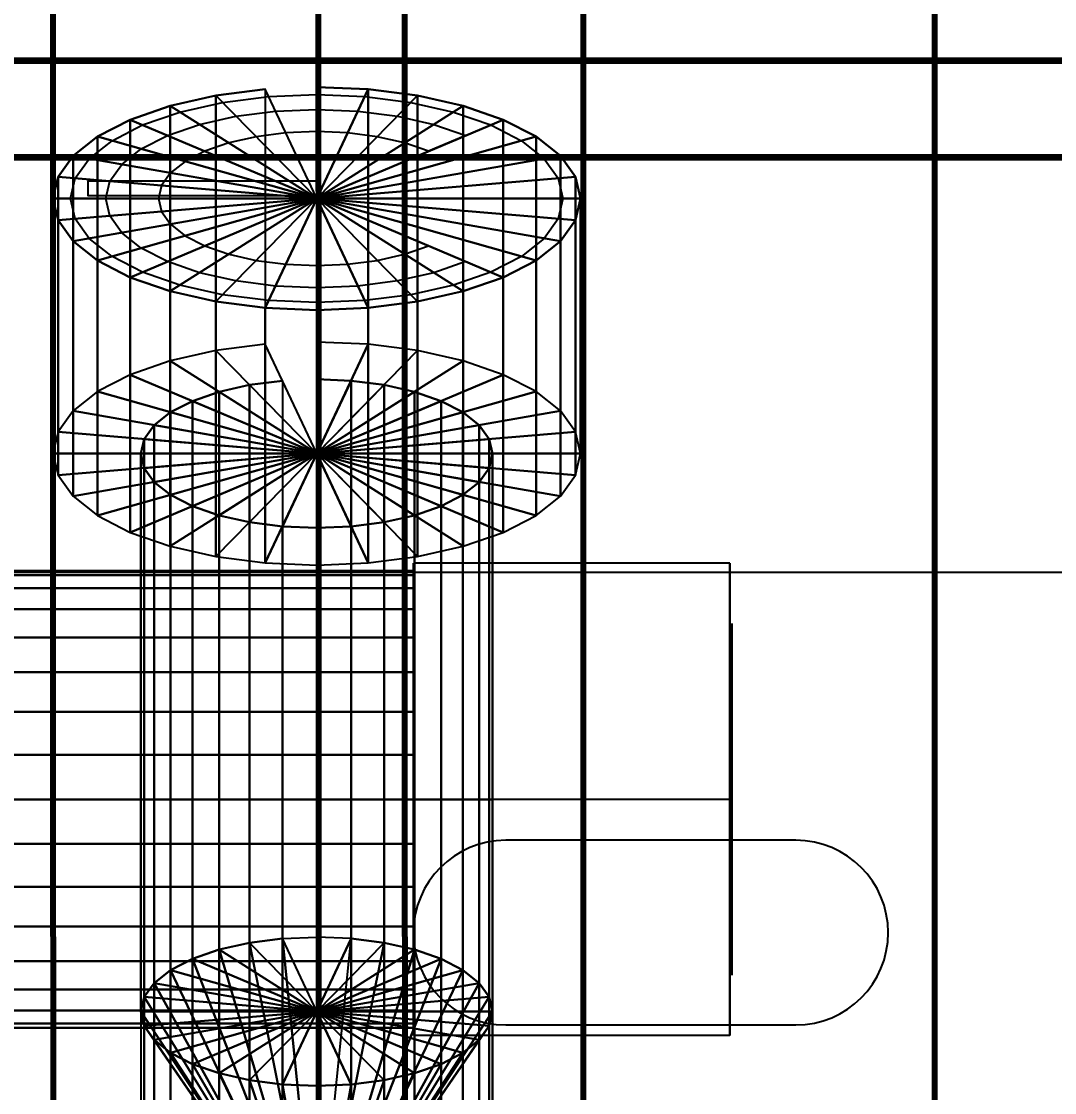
# Model space of a CAD drawing. Header units: millimetres. Extents: x -92220 to 11040, y -5929 to 27498.
# Drawn here: x 273.2 to 332, y 773.3 to 834.2 of the extents above; entities that cross this region are included whole.
import ezdxf

# ---------------------------------------------------------------- set-up
doc = ezdxf.new("R2010")
doc.units = ezdxf.units.MM
for name, color, linetype in [('11 Водоразборный узел', 7, 'Continuous'), ('13 Канализация 2', 7, 'Continuous'), ('15 Конструкции 1', 7, 'Continuous'), ('17 Конструкции 2', 7, 'Continuous'), ('26 Вода ветка 6', 7, 'Continuous'), ('27 Вода ветка 7', 7, 'Continuous'), ('28 Вода ветка 8', 7, 'Continuous')]:
    doc.layers.add(name, color=color, linetype=linetype)
doc.styles.get("Standard").update_dxf_attribs({"font": 'arial.ttf'})
doc.dimstyles.new('ISO-25', dxfattribs={"dimtxt": 2.5, "dimasz": 2.5, "dimexe": 1.25, "dimexo": 0.625, "dimtad": 1, "dimtxsty": 'Standard', "dimcen": 2.5, "dimadec": 0, "dimazin": 0, "dimtfac": 1, "dimtmove": 0, "dimatfit": 3, "dimfxl": 1, "dimarcsym": 0})

# ---------------------------------------------------------------- blocks, each defined once
blk = doc.blocks.new('QMODEL_e17b8aaa_e9d4_400d_a0f2_fbeb3d9ce0b6')
at = {"color": 23}
for points, invisible_edges in [([(40.5, 28.047308, -5.949999), (58.5, 28.047308, -5.949999), (58.5, 20.297308, -19.373393), (40.5, 20.297308, -19.373393)], 1), ([(40.5, 20.297308, 7.473395), (58.5, 20.297308, 7.473395), (58.5, 28.047308, -5.949999), (40.5, 28.047308, -5.949999)], 1), ([(40.5, -2.952692, -5.949999), (40.5, 4.797308, -19.373393), (40.5, 20.297308, -19.373393), (40.5, 28.047308, -5.949999)], 15), ([(40.5, -2.952692, -5.949999), (40.5, 28.047308, -5.949999), (40.5, 20.297308, 7.473395), (40.5, 4.797308, 7.473395)], 15), ([(58.5, -2.952692, -5.949999), (58.5, 4.797308, -19.373393), (58.5, 20.297308, -19.373393), (58.5, 28.047308, -5.949999)], 15), ([(58.5, -2.952692, -5.949999), (58.5, 28.047308, -5.949999), (58.5, 20.297308, 7.473395), (58.5, 4.797308, 7.473395)], 15), ([(40.5, 20.297308, -19.373393), (58.5, 20.297308, -19.373393), (58.5, 4.797308, -19.373393), (40.5, 4.797308, -19.373393)], 1), ([(40.5, 4.797308, 7.473395), (58.5, 4.797308, 7.473395), (58.5, 20.297308, 7.473395), (40.5, 20.297308, 7.473395)], 1), ([(40.5, 4.797308, -19.373393), (58.5, 4.797308, -19.373393), (58.5, -2.952692, -5.949999), (40.5, -2.952692, -5.949999)], 1), ([(40.5, -2.952692, -5.949999), (58.5, -2.952692, -5.949999), (58.5, 4.797308, 7.473395), (40.5, 4.797308, 7.473395)], 1)]:
    blk.add_3dface(points, dxfattribs=dict(at, invisible_edges=invisible_edges))
at = {"color": 7, "invisible_edges": 14}
for points in [[(58.6, 22.355161, -7.900902), (58.6, 22.547308, -5.949999), (58.6, 12.547308, -5.949999)], [(58.6, 22.547308, -5.949999), (58.6, 22.355161, -3.999096), (58.6, 12.547308, -5.949999)], [(58.6, 21.786104, -9.776834), (58.6, 22.355161, -7.900902), (58.6, 12.547308, -5.949999)], [(58.6, 22.355161, -3.999096), (58.6, 21.786104, -2.123165), (58.6, 12.547308, -5.949999)], [(58.6, 20.862005, -11.505702), (58.6, 21.786104, -9.776834), (58.6, 12.547308, -5.949999)], [(58.6, 21.786104, -2.123165), (58.6, 20.862005, -0.394297), (58.6, 12.547308, -5.949999)], [(58.6, 19.618376, -13.021067), (58.6, 20.862005, -11.505702), (58.6, 12.547308, -5.949999)], [(58.6, 20.862005, -0.394297), (58.6, 19.618376, 1.121069), (58.6, 12.547308, -5.949999)], [(58.6, 18.103011, -14.264695), (58.6, 19.618376, -13.021067), (58.6, 12.547308, -5.949999)], [(58.6, 19.618376, 1.121069), (58.6, 18.103011, 2.364697), (58.6, 12.547308, -5.949999)], [(58.6, 16.374143, -15.188795), (58.6, 18.103011, -14.264695), (58.6, 12.547308, -5.949999)], [(58.6, 18.103011, 2.364697), (58.6, 16.374143, 3.288796), (58.6, 12.547308, -5.949999)], [(58.6, 14.498212, -15.757852), (58.6, 16.374143, -15.188795), (58.6, 12.547308, -5.949999)], [(58.6, 16.374143, 3.288796), (58.6, 14.498212, 3.857854), (58.6, 12.547308, -5.949999)], [(58.6, 12.547308, -15.949999), (58.6, 14.498212, -15.757852), (58.6, 12.547308, -5.949999)], [(58.6, 14.498212, 3.857854), (58.6, 12.547308, 4.050001), (58.6, 12.547308, -5.949999)], [(58.6, 12.547308, 4.050001), (58.6, 10.596405, 3.857854), (58.6, 12.547308, -5.949999)], [(58.6, 10.596405, 3.857854), (58.6, 8.720474, 3.288796), (58.6, 12.547308, -5.949999)], [(58.6, 8.720474, 3.288796), (58.6, 6.991606, 2.364697), (58.6, 12.547308, -5.949999)], [(58.6, 6.991606, 2.364697), (58.6, 5.476241, 1.121069), (58.6, 12.547308, -5.949999)], [(58.6, 5.476241, 1.121069), (58.6, 4.232612, -0.394297), (58.6, 12.547308, -5.949999)], [(58.6, 4.232612, -0.394297), (58.6, 3.308513, -2.123165), (58.6, 12.547308, -5.949999)], [(58.6, 3.308513, -2.123165), (58.6, 2.739456, -3.999096), (58.6, 12.547308, -5.949999)], [(58.6, 2.739456, -3.999096), (58.6, 2.547308, -5.949999), (58.6, 12.547308, -5.949999)], [(58.6, 2.547308, -5.949999), (58.6, 2.739456, -7.900902), (58.6, 12.547308, -5.949999)], [(58.6, 2.739456, -7.900902), (58.6, 3.308513, -9.776834), (58.6, 12.547308, -5.949999)], [(58.6, 3.308513, -9.776834), (58.6, 4.232612, -11.505702), (58.6, 12.547308, -5.949999)], [(58.6, 4.232612, -11.505702), (58.6, 5.476241, -13.021067), (58.6, 12.547308, -5.949999)], [(58.6, 5.476241, -13.021067), (58.6, 6.991606, -14.264695), (58.6, 12.547308, -5.949999)], [(58.6, 6.991606, -14.264695), (58.6, 8.720474, -15.188795), (58.6, 12.547308, -5.949999)], [(58.6, 8.720474, -15.188795), (58.6, 10.596405, -15.757852), (58.6, 12.547308, -5.949999)], [(58.6, 10.596405, -15.757852), (58.6, 12.547308, -15.949999), (58.6, 12.547308, -5.949999)]]:
    blk.add_3dface(points, dxfattribs=at)
at = {"color": 1, "invisible_edges": 14}
for points in [[(29.642432, -2.830221, 33.676999), (32.268735, -2.108183, 34.01369), (35, -14.552692, 28.210725)], [(32.268735, -2.108183, 34.01369), (35, -1.864381, 34.127377), (35, -14.552692, 28.210725)], [(35, -1.864381, 34.127377), (37.731265, -2.108183, 34.01369), (35, -14.552692, 28.210725)], [(37.731265, -2.108183, 34.01369), (40.357568, -2.830221, 33.676999), (35, -14.552692, 28.210725)], [(27.222017, -4.002747, 33.130241), (29.642432, -2.830221, 33.676999), (35, -14.552692, 28.210725)], [(40.357568, -2.830221, 33.676999), (42.777983, -4.002747, 33.130241), (35, -14.552692, 28.210725)], [(25.100505, -5.580701, 32.39443), (27.222017, -4.002747, 33.130241), (35, -14.552692, 28.210725)], [(42.777983, -4.002747, 33.130241), (44.899495, -5.580701, 32.39443), (35, -14.552692, 28.210725)], [(23.359425, -7.503444, 31.497841), (25.100505, -5.580701, 32.39443), (35, -14.552692, 28.210725)], [(44.899495, -5.580701, 32.39443), (46.640575, -7.503444, 31.497841), (35, -14.552692, 28.210725)], [(22.065687, -9.697085, 30.47493), (23.359425, -7.503444, 31.497841), (35, -14.552692, 28.210725)], [(46.640575, -7.503444, 31.497841), (47.934313, -9.697085, 30.47493), (35, -14.552692, 28.210725)], [(21.269006, -12.077325, 29.365007), (22.065687, -9.697085, 30.47493), (35, -14.552692, 28.210725)], [(47.934313, -9.697085, 30.47493), (48.730994, -12.077325, 29.365007), (35, -14.552692, 28.210725)], [(21, -14.552692, 28.210725), (21.269006, -12.077325, 29.365007), (35, -14.552692, 28.210725)], [(48.730994, -12.077325, 29.365007), (49, -14.552692, 28.210725), (35, -14.552692, 28.210725)], [(21.269006, -17.028058, 27.056444), (21, -14.552692, 28.210725), (35, -14.552692, 28.210725)], [(22.065687, -19.408298, 25.946521), (21.269006, -17.028058, 27.056444), (35, -14.552692, 28.210725)], [(23.359425, -21.601939, 24.92361), (22.065687, -19.408298, 25.946521), (35, -14.552692, 28.210725)], [(25.100505, -23.524682, 24.027021), (23.359425, -21.601939, 24.92361), (35, -14.552692, 28.210725)], [(27.222017, -25.102637, 23.291209), (25.100505, -23.524682, 24.027021), (35, -14.552692, 28.210725)], [(29.642432, -26.275162, 22.744452), (27.222017, -25.102637, 23.291209), (35, -14.552692, 28.210725)], [(32.268735, -26.9972, 22.407761), (29.642432, -26.275162, 22.744452), (35, -14.552692, 28.210725)], [(35, -27.241003, 22.294074), (32.268735, -26.9972, 22.407761), (35, -14.552692, 28.210725)], [(49, -14.552692, 28.210725), (48.730994, -17.028058, 27.056444), (35, -14.552692, 28.210725)], [(48.730994, -17.028058, 27.056444), (47.934313, -19.408298, 25.946521), (35, -14.552692, 28.210725)], [(47.934313, -19.408298, 25.946521), (46.640575, -21.601939, 24.92361), (35, -14.552692, 28.210725)], [(46.640575, -21.601939, 24.92361), (44.899495, -23.524682, 24.027021), (35, -14.552692, 28.210725)], [(44.899495, -23.524682, 24.027021), (42.777983, -25.102637, 23.291209), (35, -14.552692, 28.210725)], [(42.777983, -25.102637, 23.291209), (40.357568, -26.275162, 22.744452), (35, -14.552692, 28.210725)], [(40.357568, -26.275162, 22.744452), (37.731265, -26.9972, 22.407761), (35, -14.552692, 28.210725)], [(37.731265, -26.9972, 22.407761), (35, -27.241003, 22.294074), (35, -14.552692, 28.210725)]]:
    blk.add_3dface(points, dxfattribs=at)
at = {"color": 255}
for points, invisible_edges in [([(31.555849, -7.116818, 31.724758), (30.407799, -4.604859, 32.896102), (32.658916, -3.98597, 33.184695), (33.244187, -6.65265, 31.941203)], 5), ([(33.244187, -6.65265, 31.941203), (32.658916, -3.98597, 33.184695), (35, -3.776996, 33.282141), (35, -6.49592, 32.014287)], 5), ([(35, -6.49592, 32.014287), (35, -3.776996, 33.282141), (37.341084, -3.98597, 33.184695), (36.755813, -6.65265, 31.941203)], 5), ([(36.755813, -6.65265, 31.941203), (37.341084, -3.98597, 33.184695), (39.592201, -4.604859, 32.896102), (38.444151, -7.116818, 31.724758)], 5), ([(29.999868, -7.870584, 31.373271), (28.333157, -5.609882, 32.427453), (30.407799, -4.604859, 32.896102), (31.555849, -7.116818, 31.724758)], 5), ([(38.444151, -7.116818, 31.724758), (39.592201, -4.604859, 32.896102), (41.666843, -5.609882, 32.427453), (40.000132, -7.870584, 31.373271)], 5), ([(28.636039, -8.884983, 30.90025), (26.514719, -6.962414, 31.796758), (28.333157, -5.609882, 32.427453), (29.999868, -7.870584, 31.373271)], 5), ([(40.000132, -7.870584, 31.373271), (41.666843, -5.609882, 32.427453), (43.485281, -6.962414, 31.796758), (41.363961, -8.884983, 30.90025)], 1), ([(27.516773, -10.121032, 30.323871), (25.022365, -8.610479, 31.028253), (26.514719, -6.962414, 31.796758), (28.636039, -8.884983, 30.90025)], 5), ([(26.685084, -11.53123, 29.666285), (23.913446, -10.490743, 30.151472), (25.022365, -8.610479, 31.028253), (27.516773, -10.121032, 30.323871)], 5), ([(26.172932, -13.061384, 28.952763), (23.230577, -12.530949, 29.200109), (23.913446, -10.490743, 30.151472), (26.685084, -11.53123, 29.666285)], 5), ([(26, -14.652692, 28.210725), (23, -14.652692, 28.210725), (23.230577, -12.530949, 29.200109), (26.172932, -13.061384, 28.952763)], 5), ([(26.172932, -16.243999, 27.468687), (23.230577, -16.774434, 27.221341), (23, -14.652692, 28.210725), (26, -14.652692, 28.210725)], 5), ([(26.685084, -17.774153, 26.755165), (23.913446, -18.81464, 26.269979), (23.230577, -16.774434, 27.221341), (26.172932, -16.243999, 27.468687)], 5), ([(27.516773, -19.184351, 26.09758), (25.022365, -20.694904, 25.393198), (23.913446, -18.81464, 26.269979), (26.685084, -17.774153, 26.755165)], 5), ([(28.636039, -20.4204, 25.521201), (26.514719, -22.342969, 24.624693), (25.022365, -20.694904, 25.393198), (27.516773, -19.184351, 26.09758)], 5), ([(29.999868, -21.434799, 25.048179), (28.333157, -23.695502, 23.993997), (26.514719, -22.342969, 24.624693), (28.636039, -20.4204, 25.521201)], 5), ([(41.363961, -20.4204, 25.521201), (43.485281, -22.342969, 24.624693), (41.666843, -23.695502, 23.993997), (40.000132, -21.434799, 25.048179)], 4), ([(31.555849, -22.188566, 24.696693), (30.407799, -24.700524, 23.525348), (28.333157, -23.695502, 23.993997), (29.999868, -21.434799, 25.048179)], 5), ([(40.000132, -21.434799, 25.048179), (41.666843, -23.695502, 23.993997), (39.592201, -24.700524, 23.525348), (38.444151, -22.188566, 24.696693)], 5), ([(33.244187, -22.652733, 24.480248), (32.658916, -25.319413, 23.236756), (30.407799, -24.700524, 23.525348), (31.555849, -22.188566, 24.696693)], 5), ([(38.444151, -22.188566, 24.696693), (39.592201, -24.700524, 23.525348), (37.341084, -25.319413, 23.236756), (36.755813, -22.652733, 24.480248)], 5), ([(35, -22.809463, 24.407164), (35, -25.528387, 23.13931), (32.658916, -25.319413, 23.236756), (33.244187, -22.652733, 24.480248)], 5), ([(36.755813, -22.652733, 24.480248), (37.341084, -25.319413, 23.236756), (35, -25.528387, 23.13931), (35, -22.809463, 24.407164)], 5)]:
    blk.add_3dface(points, dxfattribs=dict(at, invisible_edges=invisible_edges))
at = {"color": 8}
blk.add_3dface([(35, -14.752692, 29.210725), (35, -16.565307, 28.365489), (22, -16.565307, 28.365489), (22, -14.752692, 29.210725)], dxfattribs=at)
at = {"color": 23}
mesh = blk.add_polymesh((2, 32), dxfattribs=dict(at, n_close=True))
for k, corner in enumerate([(-42.5, 12.547308, 7.050001), (-42.5, 10.011134, 6.800209), (-42.5, 7.572424, 6.060435), (-42.5, 5.324895, 4.859106), (-42.5, 3.35492, 3.242389), (-42.5, 1.738203, 1.272414), (-42.5, 0.536874, -0.975115), (-42.5, -0.2029, -3.413825), (-42.5, -0.452692, -5.949999), (-42.5, -0.2029, -8.486173), (-42.5, 0.536874, -10.924884), (-42.5, 1.738203, -13.172412), (-42.5, 3.35492, -15.142387), (-42.5, 5.324895, -16.759104), (-42.5, 7.572424, -17.960433), (-42.5, 10.011134, -18.700208), (-42.5, 12.547308, -18.949999), (-42.5, 15.083483, -18.700208), (-42.5, 17.522193, -17.960433), (-42.5, 19.769721, -16.759104), (-42.5, 21.739697, -15.142387), (-42.5, 23.356413, -13.172412), (-42.5, 24.557742, -10.924884), (-42.5, 25.297517, -8.486173), (-42.5, 25.547308, -5.949999), (-42.5, 25.297517, -3.413825), (-42.5, 24.557742, -0.975115), (-42.5, 23.356413, 1.272414), (-42.5, 21.739697, 3.242389), (-42.5, 19.769721, 4.859106), (-42.5, 17.522193, 6.060435), (-42.5, 15.083483, 6.800209), (40.5, 12.547308, 7.050001), (40.5, 10.011134, 6.800209), (40.5, 7.572424, 6.060435), (40.5, 5.324895, 4.859106), (40.5, 3.35492, 3.242389), (40.5, 1.738203, 1.272414), (40.5, 0.536874, -0.975115), (40.5, -0.2029, -3.413825), (40.5, -0.452692, -5.949999), (40.5, -0.2029, -8.486173), (40.5, 0.536874, -10.924884), (40.5, 1.738203, -13.172412), (40.5, 3.35492, -15.142387), (40.5, 5.324895, -16.759104), (40.5, 7.572424, -17.960433), (40.5, 10.011134, -18.700208), (40.5, 12.547308, -18.949999), (40.5, 15.083483, -18.700208), (40.5, 17.522193, -17.960433), (40.5, 19.769721, -16.759104), (40.5, 21.739697, -15.142387), (40.5, 23.356413, -13.172412), (40.5, 24.557742, -10.924884), (40.5, 25.297517, -8.486173), (40.5, 25.547308, -5.949999), (40.5, 25.297517, -3.413825), (40.5, 24.557742, -0.975115), (40.5, 23.356413, 1.272414), (40.5, 21.739697, 3.242389), (40.5, 19.769721, 4.859106), (40.5, 17.522193, 6.060435), (40.5, 15.083483, 6.800209)]):
    mesh.set_mesh_vertex(divmod(k, 32), corner)
mesh = blk.add_polymesh((2, 32), dxfattribs=dict(at, n_close=True))
for k, corner in enumerate([(40.5, 12.547308, -5.949999), (40.5, 12.547308, -5.949999), (40.5, 12.547308, -5.949999), (40.5, 12.547308, -5.949999), (40.5, 12.547308, -5.949999), (40.5, 12.547308, -5.949999), (40.5, 12.547308, -5.949999), (40.5, 12.547308, -5.949999), (40.5, 12.547308, -5.949999), (40.5, 12.547308, -5.949999), (40.5, 12.547308, -5.949999), (40.5, 12.547308, -5.949999), (40.5, 12.547308, -5.949999), (40.5, 12.547308, -5.949999), (40.5, 12.547308, -5.949999), (40.5, 12.547308, -5.949999), (40.5, 12.547308, -5.949999), (40.5, 12.547308, -5.949999), (40.5, 12.547308, -5.949999), (40.5, 12.547308, -5.949999), (40.5, 12.547308, -5.949999), (40.5, 12.547308, -5.949999), (40.5, 12.547308, -5.949999), (40.5, 12.547308, -5.949999), (40.5, 12.547308, -5.949999), (40.5, 12.547308, -5.949999), (40.5, 12.547308, -5.949999), (40.5, 12.547308, -5.949999), (40.5, 12.547308, -5.949999), (40.5, 12.547308, -5.949999), (40.5, 12.547308, -5.949999), (40.5, 12.547308, -5.949999), (40.5, 12.547308, 7.050001), (40.5, 10.011134, 6.800209), (40.5, 7.572424, 6.060435), (40.5, 5.324895, 4.859106), (40.5, 3.35492, 3.242389), (40.5, 1.738203, 1.272414), (40.5, 0.536874, -0.975115), (40.5, -0.2029, -3.413825), (40.5, -0.452692, -5.949999), (40.5, -0.2029, -8.486173), (40.5, 0.536874, -10.924884), (40.5, 1.738203, -13.172412), (40.5, 3.35492, -15.142387), (40.5, 5.324895, -16.759104), (40.5, 7.572424, -17.960433), (40.5, 10.011134, -18.700208), (40.5, 12.547308, -18.949999), (40.5, 15.083483, -18.700208), (40.5, 17.522193, -17.960433), (40.5, 19.769721, -16.759104), (40.5, 21.739697, -15.142387), (40.5, 23.356413, -13.172412), (40.5, 24.557742, -10.924884), (40.5, 25.297517, -8.486173), (40.5, 25.547308, -5.949999), (40.5, 25.297517, -3.413825), (40.5, 24.557742, -0.975115), (40.5, 23.356413, 1.272414), (40.5, 21.739697, 3.242389), (40.5, 19.769721, 4.859106), (40.5, 17.522193, 6.060435), (40.5, 15.083483, 6.800209)]):
    mesh.set_mesh_vertex(divmod(k, 32), corner)
mesh = blk.add_polymesh((2, 32), dxfattribs=dict(at, n_close=True))
for k, corner in enumerate([(25, 12.547308, -26.449999), (25.192147, 10.596405, -26.449999), (25.761205, 8.720474, -26.449999), (26.685304, 6.991606, -26.449999), (27.928932, 5.476241, -26.449999), (29.444298, 4.232612, -26.449999), (31.173166, 3.308513, -26.449999), (33.049097, 2.739456, -26.449999), (35, 2.547308, -26.449999), (36.950903, 2.739456, -26.449999), (38.826834, 3.308513, -26.449999), (40.555702, 4.232612, -26.449999), (42.071068, 5.476241, -26.449999), (43.314696, 6.991606, -26.449999), (44.238795, 8.720474, -26.449999), (44.807853, 10.596405, -26.449999), (45, 12.547308, -26.449999), (44.807853, 14.498212, -26.449999), (44.238795, 16.374143, -26.449999), (43.314696, 18.103011, -26.449999), (42.071068, 19.618376, -26.449999), (40.555702, 20.862005, -26.449999), (38.826834, 21.786104, -26.449999), (36.950903, 22.355161, -26.449999), (35, 22.547308, -26.449999), (33.049097, 22.355161, -26.449999), (31.173166, 21.786104, -26.449999), (29.444298, 20.862005, -26.449999), (27.928932, 19.618376, -26.449999), (26.685304, 18.103011, -26.449999), (25.761205, 16.374143, -26.449999), (25.192147, 14.498212, -26.449999), (25, 12.547308, -5.949999), (25.192147, 10.596405, -5.949999), (25.761205, 8.720474, -5.949999), (26.685304, 6.991606, -5.949999), (27.928932, 5.476241, -5.949999), (29.444298, 4.232612, -5.949999), (31.173166, 3.308513, -5.949999), (33.049097, 2.739456, -5.949999), (35, 2.547308, -5.949999), (36.950903, 2.739456, -5.949999), (38.826834, 3.308513, -5.949999), (40.555702, 4.232612, -5.949999), (42.071068, 5.476241, -5.949999), (43.314696, 6.991606, -5.949999), (44.238795, 8.720474, -5.949999), (44.807853, 10.596405, -5.949999), (45, 12.547308, -5.949999), (44.807853, 14.498212, -5.949999), (44.238795, 16.374143, -5.949999), (43.314696, 18.103011, -5.949999), (42.071068, 19.618376, -5.949999), (40.555702, 20.862005, -5.949999), (38.826834, 21.786104, -5.949999), (36.950903, 22.355161, -5.949999), (35, 22.547308, -5.949999), (33.049097, 22.355161, -5.949999), (31.173166, 21.786104, -5.949999), (29.444298, 20.862005, -5.949999), (27.928932, 19.618376, -5.949999), (26.685304, 18.103011, -5.949999), (25.761205, 16.374143, -5.949999), (25.192147, 14.498212, -5.949999)]):
    mesh.set_mesh_vertex(divmod(k, 32), corner)
mesh = blk.add_polymesh((2, 32), dxfattribs=dict(at, n_close=True))
for k, corner in enumerate([(35, 12.547308, -5.949999), (35, 12.547308, -5.949999), (35, 12.547308, -5.949999), (35, 12.547308, -5.949999), (35, 12.547308, -5.949999), (35, 12.547308, -5.949999), (35, 12.547308, -5.949999), (35, 12.547308, -5.949999), (35, 12.547308, -5.949999), (35, 12.547308, -5.949999), (35, 12.547308, -5.949999), (35, 12.547308, -5.949999), (35, 12.547308, -5.949999), (35, 12.547308, -5.949999), (35, 12.547308, -5.949999), (35, 12.547308, -5.949999), (35, 12.547308, -5.949999), (35, 12.547308, -5.949999), (35, 12.547308, -5.949999), (35, 12.547308, -5.949999), (35, 12.547308, -5.949999), (35, 12.547308, -5.949999), (35, 12.547308, -5.949999), (35, 12.547308, -5.949999), (35, 12.547308, -5.949999), (35, 12.547308, -5.949999), (35, 12.547308, -5.949999), (35, 12.547308, -5.949999), (35, 12.547308, -5.949999), (35, 12.547308, -5.949999), (35, 12.547308, -5.949999), (35, 12.547308, -5.949999), (25, 12.547308, -5.949999), (25.192147, 10.596405, -5.949999), (25.761205, 8.720474, -5.949999), (26.685304, 6.991606, -5.949999), (27.928932, 5.476241, -5.949999), (29.444298, 4.232612, -5.949999), (31.173166, 3.308513, -5.949999), (33.049097, 2.739456, -5.949999), (35, 2.547308, -5.949999), (36.950903, 2.739456, -5.949999), (38.826834, 3.308513, -5.949999), (40.555702, 4.232612, -5.949999), (42.071068, 5.476241, -5.949999), (43.314696, 6.991606, -5.949999), (44.238795, 8.720474, -5.949999), (44.807853, 10.596405, -5.949999), (45, 12.547308, -5.949999), (44.807853, 14.498212, -5.949999), (44.238795, 16.374143, -5.949999), (43.314696, 18.103011, -5.949999), (42.071068, 19.618376, -5.949999), (40.555702, 20.862005, -5.949999), (38.826834, 21.786104, -5.949999), (36.950903, 22.355161, -5.949999), (35, 22.547308, -5.949999), (33.049097, 22.355161, -5.949999), (31.173166, 21.786104, -5.949999), (29.444298, 20.862005, -5.949999), (27.928932, 19.618376, -5.949999), (26.685304, 18.103011, -5.949999), (25.761205, 16.374143, -5.949999), (25.192147, 14.498212, -5.949999)]):
    mesh.set_mesh_vertex(divmod(k, 32), corner)
mesh = blk.add_polymesh((2, 32), dxfattribs=dict(at, n_close=True))
for k, corner in enumerate([(35, 14.952251, -25.38358), (34.219639, 14.882593, -25.416062), (33.469266, 14.676297, -25.512259), (32.777719, 14.34129, -25.668475), (32.171573, 13.890445, -25.878707), (31.674122, 13.34109, -26.134876), (31.304482, 12.714336, -26.427136), (31.076859, 12.034267, -26.744257), (31, 11.32702, -27.074051), (31.076859, 10.619772, -27.403846), (31.304482, 9.939703, -27.720967), (31.674122, 9.312949, -28.013227), (32.171573, 8.763594, -28.269396), (32.777719, 8.31275, -28.479627), (33.469266, 7.977742, -28.635844), (34.219639, 7.771446, -28.732041), (35, 7.701788, -28.764523), (35.780361, 7.771446, -28.732041), (36.530734, 7.977742, -28.635844), (37.222281, 8.31275, -28.479627), (37.828427, 8.763594, -28.269396), (38.325878, 9.312949, -28.013227), (38.695518, 9.939703, -27.720967), (38.923141, 10.619772, -27.403846), (39, 11.32702, -27.074051), (38.923141, 12.034267, -26.744257), (38.695518, 12.714336, -26.427136), (38.325878, 13.34109, -26.134876), (37.828427, 13.890445, -25.878707), (37.222281, 14.34129, -25.668475), (36.530734, 14.676297, -25.512259), (35.780361, 14.882593, -25.416062), (35, 16.163919, -13.784793), (33.049097, 15.989775, -13.865997), (31.173166, 15.474033, -14.106491), (29.444298, 14.636515, -14.497032), (27.928932, 13.509405, -15.022612), (26.685304, 12.136017, -15.663033), (25.761205, 10.56913, -16.393683), (25.192147, 8.868959, -17.186485), (25, 7.10084, -18.010972), (25.192147, 5.332721, -18.835459), (25.761205, 3.63255, -19.628261), (26.685304, 2.065663, -20.358912), (27.928932, 0.692275, -20.999333), (29.444298, -0.434835, -21.524912), (31.173166, -1.272354, -21.915453), (33.049097, -1.788095, -22.155947), (35, -1.962239, -22.237152), (36.950903, -1.788095, -22.155947), (38.826834, -1.272354, -21.915453), (40.555702, -0.434835, -21.524912), (42.071068, 0.692275, -20.999333), (43.314696, 2.065663, -20.358912), (44.238795, 3.63255, -19.628261), (44.807853, 5.332721, -18.835459), (45, 7.10084, -18.010972), (44.807853, 8.868959, -17.186485), (44.238795, 10.56913, -16.393683), (43.314696, 12.136017, -15.663033), (42.071068, 13.509405, -15.022612), (40.555702, 14.636515, -14.497032), (38.826834, 15.474033, -14.106491), (36.950903, 15.989775, -13.865997)]):
    mesh.set_mesh_vertex(divmod(k, 32), corner)
mesh = blk.add_polymesh((2, 32), dxfattribs=dict(at, n_close=True))
for k, corner in enumerate([(35, 1.372279, 17.935983), (36.950903, 1.198134, 17.854778), (38.826834, 0.682393, 17.614284), (40.555702, -0.155125, 17.223743), (42.071068, -1.282235, 16.698163), (43.314696, -2.655623, 16.057742), (44.238795, -4.22251, 15.32709), (44.807853, -5.92268, 14.534288), (45, -7.690799, 13.7098), (44.807853, -9.458918, 12.885313), (44.238795, -11.159089, 12.09251), (43.314696, -12.725976, 11.361859), (42.071068, -14.099363, 10.721438), (40.555702, -15.226473, 10.195858), (38.826834, -16.063991, 9.805317), (36.950903, -16.579733, 9.564823), (35, -16.753877, 9.483618), (33.049097, -16.579733, 9.564823), (31.173166, -16.063991, 9.805317), (29.444298, -15.226473, 10.195858), (27.928932, -14.099363, 10.721438), (26.685304, -12.725976, 11.361859), (25.761205, -11.159089, 12.09251), (25.192147, -9.458918, 12.885313), (25, -7.690799, 13.7098), (25.192147, -5.92268, 14.534288), (25.761205, -4.22251, 15.32709), (26.685304, -2.655623, 16.057742), (27.928932, -1.282235, 16.698163), (29.444298, -0.155125, 17.223743), (31.173166, 0.682393, 17.614284), (33.049097, 1.198134, 17.854778), (35, 16.163918, -13.78479), (36.950903, 15.989773, -13.865995), (38.826834, 15.474032, -14.106489), (40.555702, 14.636514, -14.49703), (42.071068, 13.509404, -15.02261), (43.314696, 12.136016, -15.663031), (44.238795, 10.569129, -16.393682), (44.807853, 8.868959, -17.186485), (45, 7.10084, -18.010972), (44.807853, 5.332721, -18.83546), (44.238795, 3.63255, -19.628262), (43.314696, 2.065663, -20.358914), (42.071068, 0.692276, -20.999335), (40.555702, -0.434834, -21.524915), (38.826834, -1.272352, -21.915456), (36.950903, -1.788094, -22.15595), (35, -1.962238, -22.237155), (33.049097, -1.788094, -22.15595), (31.173166, -1.272352, -21.915456), (29.444298, -0.434834, -21.524915), (27.928932, 0.692276, -20.999335), (26.685304, 2.065663, -20.358914), (25.761205, 3.63255, -19.628262), (25.192147, 5.332721, -18.83546), (25, 7.10084, -18.010972), (25.192147, 8.868959, -17.186485), (25.761205, 10.569129, -16.393682), (26.685304, 12.136016, -15.663031), (27.928932, 13.509404, -15.02261), (29.444298, 14.636514, -14.49703), (31.173166, 15.474032, -14.106489), (33.049097, 15.989773, -13.865995)]):
    mesh.set_mesh_vertex(divmod(k, 32), corner)
mesh = blk.add_polymesh((2, 32), dxfattribs=dict(at, n_close=True))
for k, corner in enumerate([(35, 7.10084, -18.010972), (35, 7.10084, -18.010972), (35, 7.10084, -18.010972), (35, 7.10084, -18.010972), (35, 7.10084, -18.010972), (35, 7.10084, -18.010972), (35, 7.10084, -18.010972), (35, 7.10084, -18.010972), (35, 7.10084, -18.010972), (35, 7.10084, -18.010972), (35, 7.10084, -18.010972), (35, 7.10084, -18.010972), (35, 7.10084, -18.010972), (35, 7.10084, -18.010972), (35, 7.10084, -18.010972), (35, 7.10084, -18.010972), (35, 7.10084, -18.010972), (35, 7.10084, -18.010972), (35, 7.10084, -18.010972), (35, 7.10084, -18.010972), (35, 7.10084, -18.010972), (35, 7.10084, -18.010972), (35, 7.10084, -18.010972), (35, 7.10084, -18.010972), (35, 7.10084, -18.010972), (35, 7.10084, -18.010972), (35, 7.10084, -18.010972), (35, 7.10084, -18.010972), (35, 7.10084, -18.010972), (35, 7.10084, -18.010972), (35, 7.10084, -18.010972), (35, 7.10084, -18.010972), (35, 16.163918, -13.78479), (36.950903, 15.989773, -13.865995), (38.826834, 15.474032, -14.106489), (40.555702, 14.636514, -14.49703), (42.071068, 13.509404, -15.02261), (43.314696, 12.136016, -15.663031), (44.238795, 10.569129, -16.393682), (44.807853, 8.868959, -17.186485), (45, 7.10084, -18.010972), (44.807853, 5.332721, -18.83546), (44.238795, 3.63255, -19.628262), (43.314696, 2.065663, -20.358914), (42.071068, 0.692276, -20.999335), (40.555702, -0.434834, -21.524915), (38.826834, -1.272352, -21.915456), (36.950903, -1.788094, -22.15595), (35, -1.962238, -22.237155), (33.049097, -1.788094, -22.15595), (31.173166, -1.272352, -21.915456), (29.444298, -0.434834, -21.524915), (27.928932, 0.692276, -20.999335), (26.685304, 2.065663, -20.358914), (25.761205, 3.63255, -19.628262), (25.192147, 5.332721, -18.83546), (25, 7.10084, -18.010972), (25.192147, 8.868959, -17.186485), (25.761205, 10.569129, -16.393682), (26.685304, 12.136016, -15.663031), (27.928932, 13.509404, -15.02261), (29.444298, 14.636514, -14.49703), (31.173166, 15.474032, -14.106489), (33.049097, 15.989773, -13.865995)]):
    mesh.set_mesh_vertex(divmod(k, 32), corner)
at = {"color": 255}
mesh = blk.add_polymesh((2, 32), dxfattribs=dict(at, n_close=True))
for k, corner in enumerate([(35, -0.858075, 34.549999), (37.926355, -1.119291, 34.428192), (40.740251, -1.892903, 34.067451), (43.333553, -3.149181, 33.481639), (45.606602, -4.839846, 32.693269), (47.472044, -6.899927, 31.732637), (48.858193, -9.250257, 30.63666), (49.711779, -11.800513, 29.447456), (50, -14.452692, 28.210725), (49.711779, -17.10487, 26.973994), (48.858193, -19.655126, 25.78479), (47.472044, -22.005456, 24.688814), (45.606602, -24.065537, 23.728182), (43.333553, -25.756202, 22.939812), (40.740251, -27.01248, 22.354), (37.926355, -27.786092, 21.993259), (35, -28.047308, 21.871452), (32.073645, -27.786092, 21.993259), (29.259749, -27.01248, 22.354), (26.666447, -25.756202, 22.939812), (24.393398, -24.065537, 23.728182), (22.527956, -22.005456, 24.688814), (21.141807, -19.655126, 25.78479), (20.288221, -17.10487, 26.973994), (20, -14.452692, 28.210725), (20.288221, -11.800513, 29.447456), (21.141807, -9.250257, 30.63666), (22.527956, -6.899927, 31.732637), (24.393398, -4.839846, 32.693269), (26.666447, -3.149181, 33.481639), (29.259749, -1.892903, 34.067451), (32.073645, -1.119291, 34.428192), (35, 5.903817, 20.049075), (37.926355, 5.642601, 19.927267), (40.740251, 4.868989, 19.566526), (43.333553, 3.612711, 18.980714), (45.606602, 1.922046, 18.192344), (47.472044, -0.138035, 17.231713), (48.858193, -2.488365, 16.135736), (49.711779, -5.038621, 14.946532), (50, -7.690799, 13.709801), (49.711779, -10.342978, 12.47307), (48.858193, -12.893234, 11.283866), (47.472044, -15.243564, 10.187889), (45.606602, -17.303645, 9.227257), (43.333553, -18.99431, 8.438887), (40.740251, -20.250588, 7.853075), (37.926355, -21.0242, 7.492334), (35, -21.285416, 7.370527), (32.073645, -21.0242, 7.492334), (29.259749, -20.250588, 7.853075), (26.666447, -18.99431, 8.438887), (24.393398, -17.303645, 9.227257), (22.527956, -15.243564, 10.187889), (21.141807, -12.893234, 11.283866), (20.288221, -10.342978, 12.47307), (20, -7.690799, 13.709801), (20.288221, -5.038621, 14.946532), (21.141807, -2.488365, 16.135736), (22.527956, -0.138035, 17.231713), (24.393398, 1.922046, 18.192344), (26.666447, 3.612711, 18.980714), (29.259749, 4.868989, 19.566526), (32.073645, 5.642601, 19.927267)]):
    mesh.set_mesh_vertex(divmod(k, 32), corner)
mesh = blk.add_polymesh((2, 32), dxfattribs=dict(at, n_close=True))
for k, corner in enumerate([(35, -7.690799, 13.709801), (35, -7.690799, 13.709801), (35, -7.690799, 13.709801), (35, -7.690799, 13.709801), (35, -7.690799, 13.709801), (35, -7.690799, 13.709801), (35, -7.690799, 13.709801), (35, -7.690799, 13.709801), (35, -7.690799, 13.709801), (35, -7.690799, 13.709801), (35, -7.690799, 13.709801), (35, -7.690799, 13.709801), (35, -7.690799, 13.709801), (35, -7.690799, 13.709801), (35, -7.690799, 13.709801), (35, -7.690799, 13.709801), (35, -7.690799, 13.709801), (35, -7.690799, 13.709801), (35, -7.690799, 13.709801), (35, -7.690799, 13.709801), (35, -7.690799, 13.709801), (35, -7.690799, 13.709801), (35, -7.690799, 13.709801), (35, -7.690799, 13.709801), (35, -7.690799, 13.709801), (35, -7.690799, 13.709801), (35, -7.690799, 13.709801), (35, -7.690799, 13.709801), (35, -7.690799, 13.709801), (35, -7.690799, 13.709801), (35, -7.690799, 13.709801), (35, -7.690799, 13.709801), (35, 5.903817, 20.049075), (37.926355, 5.642601, 19.927267), (40.740251, 4.868989, 19.566526), (43.333553, 3.612711, 18.980714), (45.606602, 1.922046, 18.192344), (47.472044, -0.138035, 17.231713), (48.858193, -2.488365, 16.135736), (49.711779, -5.038621, 14.946532), (50, -7.690799, 13.709801), (49.711779, -10.342978, 12.47307), (48.858193, -12.893234, 11.283866), (47.472044, -15.243564, 10.187889), (45.606602, -17.303645, 9.227257), (43.333553, -18.99431, 8.438887), (40.740251, -20.250588, 7.853075), (37.926355, -21.0242, 7.492334), (35, -21.285416, 7.370527), (32.073645, -21.0242, 7.492334), (29.259749, -20.250588, 7.853075), (26.666447, -18.99431, 8.438887), (24.393398, -17.303645, 9.227257), (22.527956, -15.243564, 10.187889), (21.141807, -12.893234, 11.283866), (20.288221, -10.342978, 12.47307), (20, -7.690799, 13.709801), (20.288221, -5.038621, 14.946532), (21.141807, -2.488365, 16.135736), (22.527956, -0.138035, 17.231713), (24.393398, 1.922046, 18.192344), (26.666447, 3.612711, 18.980714), (29.259749, 4.868989, 19.566526), (32.073645, 5.642601, 19.927267)]):
    mesh.set_mesh_vertex(divmod(k, 32), corner)
at = {"color": 23}
mesh = blk.add_polymesh((2, 32), dxfattribs=dict(at, n_close=True))
for k, corner in enumerate([(35, -7.690799, 13.7098), (35, -7.690799, 13.7098), (35, -7.690799, 13.7098), (35, -7.690799, 13.7098), (35, -7.690799, 13.7098), (35, -7.690799, 13.7098), (35, -7.690799, 13.7098), (35, -7.690799, 13.7098), (35, -7.690799, 13.7098), (35, -7.690799, 13.7098), (35, -7.690799, 13.7098), (35, -7.690799, 13.7098), (35, -7.690799, 13.7098), (35, -7.690799, 13.7098), (35, -7.690799, 13.7098), (35, -7.690799, 13.7098), (35, -7.690799, 13.7098), (35, -7.690799, 13.7098), (35, -7.690799, 13.7098), (35, -7.690799, 13.7098), (35, -7.690799, 13.7098), (35, -7.690799, 13.7098), (35, -7.690799, 13.7098), (35, -7.690799, 13.7098), (35, -7.690799, 13.7098), (35, -7.690799, 13.7098), (35, -7.690799, 13.7098), (35, -7.690799, 13.7098), (35, -7.690799, 13.7098), (35, -7.690799, 13.7098), (35, -7.690799, 13.7098), (35, -7.690799, 13.7098), (35, 1.372279, 17.935983), (36.950903, 1.198134, 17.854778), (38.826834, 0.682393, 17.614284), (40.555702, -0.155125, 17.223743), (42.071068, -1.282235, 16.698163), (43.314696, -2.655623, 16.057742), (44.238795, -4.22251, 15.32709), (44.807853, -5.92268, 14.534288), (45, -7.690799, 13.7098), (44.807853, -9.458918, 12.885313), (44.238795, -11.159089, 12.09251), (43.314696, -12.725976, 11.361859), (42.071068, -14.099363, 10.721438), (40.555702, -15.226473, 10.195858), (38.826834, -16.063991, 9.805317), (36.950903, -16.579733, 9.564823), (35, -16.753877, 9.483618), (33.049097, -16.579733, 9.564823), (31.173166, -16.063991, 9.805317), (29.444298, -15.226473, 10.195858), (27.928932, -14.099363, 10.721438), (26.685304, -12.725976, 11.361859), (25.761205, -11.159089, 12.09251), (25.192147, -9.458918, 12.885313), (25, -7.690799, 13.7098), (25.192147, -5.92268, 14.534288), (25.761205, -4.22251, 15.32709), (26.685304, -2.655623, 16.057742), (27.928932, -1.282235, 16.698163), (29.444298, -0.155125, 17.223743), (31.173166, 0.682393, 17.614284), (33.049097, 1.198134, 17.854778)]):
    mesh.set_mesh_vertex(divmod(k, 32), corner)
at = {"color": 255}
mesh = blk.add_polymesh((2, 32), dxfattribs=dict(at, n_close=True))
for k, corner in enumerate([(35, -14.452692, 28.210725), (35, -14.452692, 28.210725), (35, -14.452692, 28.210725), (35, -14.452692, 28.210725), (35, -14.452692, 28.210725), (35, -14.452692, 28.210725), (35, -14.452692, 28.210725), (35, -14.452692, 28.210725), (35, -14.452692, 28.210725), (35, -14.452692, 28.210725), (35, -14.452692, 28.210725), (35, -14.452692, 28.210725), (35, -14.452692, 28.210725), (35, -14.452692, 28.210725), (35, -14.452692, 28.210725), (35, -14.452692, 28.210725), (35, -14.452692, 28.210725), (35, -14.452692, 28.210725), (35, -14.452692, 28.210725), (35, -14.452692, 28.210725), (35, -14.452692, 28.210725), (35, -14.452692, 28.210725), (35, -14.452692, 28.210725), (35, -14.452692, 28.210725), (35, -14.452692, 28.210725), (35, -14.452692, 28.210725), (35, -14.452692, 28.210725), (35, -14.452692, 28.210725), (35, -14.452692, 28.210725), (35, -14.452692, 28.210725), (35, -14.452692, 28.210725), (35, -14.452692, 28.210725), (35, -0.858075, 34.549999), (37.926355, -1.119291, 34.428192), (40.740251, -1.892903, 34.067451), (43.333553, -3.149181, 33.481639), (45.606602, -4.839846, 32.693269), (47.472044, -6.899927, 31.732637), (48.858193, -9.250257, 30.63666), (49.711779, -11.800513, 29.447456), (50, -14.452692, 28.210725), (49.711779, -17.10487, 26.973994), (48.858193, -19.655126, 25.78479), (47.472044, -22.005456, 24.688814), (45.606602, -24.065537, 23.728182), (43.333553, -25.756202, 22.939812), (40.740251, -27.01248, 22.354), (37.926355, -27.786092, 21.993259), (35, -28.047308, 21.871452), (32.073645, -27.786092, 21.993259), (29.259749, -27.01248, 22.354), (26.666447, -25.756202, 22.939812), (24.393398, -24.065537, 23.728182), (22.527956, -22.005456, 24.688814), (21.141807, -19.655126, 25.78479), (20.288221, -17.10487, 26.973994), (20, -14.452692, 28.210725), (20.288221, -11.800513, 29.447456), (21.141807, -9.250257, 30.63666), (22.527956, -6.899927, 31.732637), (24.393398, -4.839846, 32.693269), (26.666447, -3.149181, 33.481639), (29.259749, -1.892903, 34.067451), (32.073645, -1.119291, 34.428192)]):
    mesh.set_mesh_vertex(divmod(k, 32), corner)
blk = doc.blocks.new('*D365')
at = {"layer": '17 Конструкции 2', "color": 0, "lineweight": -2}
for p, q in [((55, 826.512), (55, 852.046)), ((355, 826.512), (355, 852.046)), ((75, 842.046), (335, 842.046))]:
    blk.add_line(p, q, dxfattribs=at)
at = {"layer": '17 Конструкции 2', "color": 0}
for points in [[(75, 845.379), (75, 838.713), (55, 842.046)], [(335, 838.713), (335, 845.379), (355, 842.046)]]:
    blk.add_solid(points, dxfattribs=at)
at = {"layer": 'Defpoints', "color": 0}
for p in [(355, 842.046), (55, 826.512), (355, 826.512)]:
    blk.add_point(p, dxfattribs=at)
at = {"layer": '17 Конструкции 2', "color": 0, "insert": (205, 858.433), "char_height": 12.5, "attachment_point": 5}
blk.add_mtext('300', dxfattribs=at)

msp = doc.modelspace()

# ---------------------------------------------------------------- hatches: boundary and pattern name
at = {"layer": '13 Канализация 2', "lineweight": -3}
h = msp.add_hatch(dxfattribs=at)
h.set_pattern_fill('ANSI31', color=256, scale=5, style=0)
edge = h.paths.add_edge_path()
edge.add_spline(control_points=[(628.417, 289.958), (628.413, 296.534), (627.794, 309.63), (625.113, 329.006), (620.847, 347.938), (613.291, 372.552), (600.722, 402.332), (582.093, 436.519), (561.126, 469.616), (531.714, 512.621), (502.022, 554.898), (475.903, 598.706), (458.402, 631.834), (442.597, 665.492), (428.341, 699.651), (415.475, 734.272), (399.957, 781.03), (383.257, 840.511), (366.293, 912.956), (346.308, 1010.818), (326.412, 1108.776), (307.344, 1206.593), (298.309, 1267.718), (293.741, 1316.59), (291.305, 1365.81), (292.25, 1402.842), (292.25, 1427.655)], knot_values=[0, 0, 0, 0, 19.727014, 39.263718, 58.613595, 77.881164, 116.445009, 155.330985, 194.563689, 233.934036, 311.640841, 349.454811, 386.860875, 423.995714, 460.969763, 497.872007, 534.771368, 608.741647, 683.117566, 757.9428, 908.373419, 983.002416, 1056.899524, 1093.609668, 1130.227868, 1204.665591, 1204.665591, 1204.665591, 1204.665591], degree=3, periodic=0)
edge.add_line((292.25, 1427.655), (277.75, 1427.655))
edge.add_spline(control_points=[(277.75, 1427.655), (277.75, 1402.521), (274.67, 1280.259), (340.075, 987.907), (400.946, 617.006), (613.917, 391.222), (613.917, 289.832)], knot_values=[0, 0, 0, 0, 75.401912, 366.059478, 892.491043, 1196.661394, 1196.661394, 1196.661394, 1196.661394], degree=3, periodic=0)
edge.add_line((613.917, 289.832), (628.417, 289.958))

# ---------------------------------------------------------------- linework, layer by layer
at = {"layer": '13 Канализация 2', "lineweight": 80, "start_tangent": (0, -1), "end_tangent": (0, -1)}
msp.add_spline([(277.75, 1427.655), (277.75, 1352.253), (320.833, 1064.806), (480.449, 563.156), (613.917, 289.832)], degree=3, dxfattribs=at)
at = {"layer": '13 Канализация 2', "lineweight": 80}
msp.add_open_spline([(292.25, 1427.655), (292.25, 1402.842), (291.305, 1365.81), (293.741, 1316.59), (298.309, 1267.718), (307.344, 1206.593), (326.412, 1108.776), (346.308, 1010.818), (366.293, 912.956), (383.257, 840.511), (399.957, 781.03), (415.475, 734.272), (428.341, 699.651), (442.597, 665.492), (458.402, 631.834), (475.903, 598.706), (502.022, 554.898), (531.714, 512.621), (561.126, 469.616), (582.093, 436.519), (600.722, 402.332), (613.291, 372.552), (620.847, 347.938), (625.113, 329.006), (627.794, 309.63), (628.413, 296.534), (628.417, 289.958)], degree=3, knots=[0, 0, 0, 0, 74.437722, 111.055923, 147.766067, 221.663174, 296.292172, 446.722791, 521.548025, 595.923944, 669.894223, 706.793584, 743.695828, 780.669877, 817.804716, 855.21078, 893.02475, 970.731554, 1010.101902, 1049.334606, 1088.220582, 1126.784427, 1146.051996, 1165.401873, 1184.938576, 1204.665591, 1204.665591, 1204.665591, 1204.665591], dxfattribs=at)
at = {"layer": '15 Конструкции 1'}
for p, q in [((34, 802.921), (484, 802.921)), ((317.25, 787.671), (300.75, 787.671)), ((300.75, 777.171), (317.25, 777.171))]:
    msp.add_line(p, q, dxfattribs=at)
for centre, start, end in [((300.75, 782.421), 90, 270), ((317.25, 782.421), 270, 90)]:
    msp.add_arc(centre, 5.25, start, end, dxfattribs=at)
at = {"layer": '17 Конструкции 2', "lineweight": 90}
msp.add_line((50, 832), (855.393, 832), dxfattribs=at)
at = {"layer": '17 Конструкции 2', "color": 2, "lineweight": 100}
msp.add_lwpolyline([(55, 526.512), (55, 826.512), (355, 826.512), (355, 526.512)], close=True, dxfattribs=at)
at = {"layer": '26 Вода ветка 6', "color": 5, "lineweight": 80}
msp.add_lwpolyline([(290.3, 274.014), (290.085, 903.227)], dxfattribs=at)
at = {"layer": '27 Вода ветка 7', "color": 1, "lineweight": 80}
for points in [[(275.161, 309.516), (274.945, 1002.793)], [(295.161, 309.516), (294.945, 1002.793)]]:
    msp.add_lwpolyline(points, dxfattribs=at)
at = {"layer": '28 Вода ветка 8', "color": 5, "lineweight": 80}
for points in [[(305.163, 239.014), (305.163, 903.227)], [(325.163, 239.014), (325.163, 903.227)]]:
    msp.add_lwpolyline(points, dxfattribs=at)

# ---------------------------------------------------------------- block references
at = {"layer": '11 Водоразборный узел', "extrusion": (0, 1, 0), "rotation": 180}
msp.add_blockref('QMODEL_e17b8aaa_e9d4_400d_a0f2_fbeb3d9ce0b6', (-255, 12.547, 795.95), dxfattribs=at)

# ---------------------------------------------------------------- dimensions: what is measured, and where the dimension line sits
at = {"layer": '17 Конструкции 2'}
dim = msp.add_linear_dim(base=(355, 842.046), p1=(55, 826.512), p2=(355, 826.512), dimstyle='ISO-25', override={"dimtxt": 12.5, "dimasz": 20, "dimexe": 10, "dimexo": 0, "dimgap": 10, "dimdec": 0}, dxfattribs=at)
dim.commit()
dim.dimension.update_dxf_attribs({"geometry": '*D365', "text_midpoint": (205, 842.046), "dimtype": 160})

doc.saveas('drawing.dxf')
